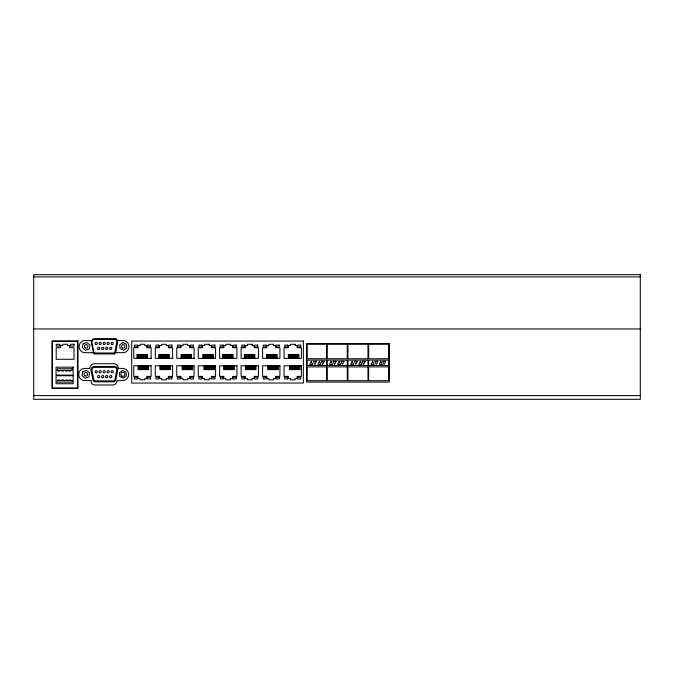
<?xml version="1.0" encoding="UTF-8"?>
<svg xmlns="http://www.w3.org/2000/svg" width="674" height="674" viewBox="0 0 674 674"><rect width="100%" height="100%" fill="white"/><g stroke="black" fill="none" stroke-linecap="round" stroke-linejoin="round"><path stroke-width="1.01" d="M114.319 353.909L115.701 352.569L117.773 341.903L117.369 340.159A3.143 3.143 0 0 0 115.229 338.626L94.343 338.609A3.572 3.572 0 0 0 91.765 340.218L91.546 340.606A3.572 3.572 0 0 0 91.201 341.903L93.408 352.569L94.79 353.909M33.7 276.896L640.3 276.896M33.7 328.946L640.3 328.946M91.588 340.522L83.947 340.522A6.218 6.218 0 0 0 83.947 352.671L93.408 352.671M117.512 340.522L123.898 340.522A6.159 6.159 0 0 1 123.898 352.671L115.599 352.671M114.664 353.909L94.444 353.909L93.063 352.569M151.532 358.332L133.781 358.332L133.781 347.733L138.086 347.733L138.086 345.526L140.099 345.526L140.099 344.288L144.8 344.288L144.8 345.526L146.814 345.526L146.814 347.733L151.111 347.733L151.111 358.332M173.016 358.332L155.273 358.332L155.273 347.733L159.57 347.733L159.57 345.526L161.583 345.526L161.583 344.288L166.284 344.288L166.284 345.526L168.298 345.526L168.298 347.733L172.603 347.733L172.603 358.332M194.508 358.332L176.757 358.332L176.757 347.733L181.062 347.733L181.062 345.526L183.075 345.526L183.075 344.288L187.776 344.288L187.776 345.526L189.79 345.526L189.79 347.733L194.087 347.733L194.087 358.332M33.7 395.604L640.3 395.604M300.014 365.78L300.014 369.647L299.458 369.647L299.458 365.78M298.877 358.332L298.877 354.465L298.329 354.465L298.329 358.332M298.633 365.78L298.633 369.647L297.942 369.647L297.942 365.78M297.504 358.332L297.504 354.465L296.813 354.465L296.813 358.332M297.251 365.78L297.251 369.647L296.56 369.647L296.56 365.78M296.122 358.332L296.122 354.465L295.431 354.465L295.431 358.332M295.869 365.78L295.869 369.647L295.043 369.647L295.043 365.78M294.74 358.332L294.74 354.465L293.915 354.465L293.915 358.332M294.353 365.78L294.353 369.647L293.662 369.647L293.662 365.78M293.224 358.332L293.224 354.465L292.533 354.465L292.533 358.332M292.971 365.78L292.971 369.647L292.28 369.647L292.28 365.78M291.842 358.332L291.842 354.465L291.151 354.465L291.151 358.332M291.589 365.78L291.589 369.647L290.898 369.647L290.898 365.78M290.46 358.332L290.46 354.465L289.769 354.465L289.769 358.332M290.216 365.78L290.216 369.647L289.525 369.647L289.525 365.78M289.079 358.332L289.079 354.465L288.388 354.465L288.388 358.332M278.244 365.78L278.244 369.647L277.688 369.647L277.688 365.78M277.107 358.332L277.107 354.465L276.559 354.465L276.559 358.332M276.862 365.78L276.862 369.647L276.172 369.647L276.172 365.78M275.725 358.332L275.725 354.465L275.043 354.465L275.043 358.332M275.481 365.78L275.481 369.647L274.79 369.647L274.79 365.78M274.352 358.332L274.352 354.465L273.661 354.465L273.661 358.332M274.099 365.78L274.099 369.647L273.273 369.647L273.273 365.78M272.97 358.332L272.97 354.465L272.136 354.465L272.136 358.332M272.582 365.78L272.582 369.647L271.892 369.647L271.892 365.78M271.445 358.332L271.445 354.465L270.763 354.465L270.763 358.332M271.201 365.78L271.201 369.647L270.51 369.647L270.51 365.78M270.072 358.332L270.072 354.465L269.381 354.465L269.381 358.332M269.819 365.78L269.819 369.647L269.128 369.647L269.128 365.78M268.69 358.332L268.69 354.465L267.999 354.465L267.999 358.332M268.437 365.78L268.437 369.647L267.747 369.647L267.747 365.78M267.308 358.332L267.308 354.465L266.618 354.465L266.618 358.332M255.977 365.78L255.977 369.647L255.421 369.647L255.421 365.78M254.839 358.332L254.839 354.465L254.292 354.465L254.292 358.332M254.595 365.78L254.595 369.647L253.904 369.647L253.904 365.78M253.458 358.332L253.458 354.465L252.775 354.465L252.775 358.332M253.213 365.78L253.213 369.647L252.523 369.647L252.523 365.78M252.084 358.332L252.084 354.465L251.394 354.465L251.394 358.332M251.832 365.78L251.832 369.647L251.006 369.647L251.006 365.78M250.703 358.332L250.703 354.465L249.869 354.465L249.869 358.332M250.315 365.78L250.315 369.647L249.624 369.647L249.624 365.78M249.186 358.332L249.186 354.465L248.495 354.465L248.495 358.332M248.933 365.78L248.933 369.647L248.243 369.647L248.243 365.78M247.805 358.332L247.805 354.465L247.114 354.465L247.114 358.332M247.552 365.78L247.552 369.647L246.861 369.647L246.861 365.78M246.423 358.332L246.423 354.465L245.732 354.465L245.732 358.332M246.17 365.78L246.17 369.647L245.479 369.647L245.479 365.78M245.041 358.332L245.041 354.465L244.35 354.465L244.35 358.332M234.207 365.78L234.207 369.647L233.651 369.647L233.651 365.78M233.069 358.332L233.069 354.465L232.522 354.465L232.522 358.332M232.825 365.78L232.825 369.647L232.134 369.647L232.134 365.78M231.688 358.332L231.688 354.465L230.997 354.465L230.997 358.332M231.443 365.78L231.443 369.647L230.752 369.647L230.752 365.78M230.306 358.332L230.306 354.465L229.623 354.465L229.623 358.332M230.061 365.78L230.061 369.647L229.236 369.647L229.236 365.78M228.933 358.332L228.933 354.465L228.098 354.465L228.098 358.332M228.545 365.78L228.545 369.647L227.854 369.647L227.854 365.78M227.408 358.332L227.408 354.465L226.717 354.465L226.717 358.332M227.163 365.78L227.163 369.647L226.472 369.647L226.472 365.78M226.026 358.332L226.026 354.465L225.343 354.465L225.343 358.332M225.782 365.78L225.782 369.647L225.091 369.647L225.091 365.78M224.653 358.332L224.653 354.465L223.962 354.465L223.962 358.332M224.4 365.78L224.4 369.647L223.709 369.647L223.709 365.78M223.271 358.332L223.271 354.465L222.58 354.465L222.58 358.332M214.425 365.78L214.425 369.647L213.869 369.647L213.869 365.78M213.287 358.332L213.287 354.465L212.74 354.465L212.74 358.332M213.043 365.78L213.043 369.647L212.352 369.647L212.352 365.78M211.906 358.332L211.906 354.465L211.215 354.465L211.215 358.332M211.661 365.78L211.661 369.647L210.97 369.647L210.97 365.78M210.524 358.332L210.524 354.465L209.841 354.465L209.841 358.332M210.28 365.78L210.28 369.647L209.454 369.647L209.454 365.78M209.151 358.332L209.151 354.465L208.317 354.465L208.317 358.332M208.763 365.78L208.763 369.647L208.072 369.647L208.072 365.78M207.626 358.332L207.626 354.465L206.935 354.465L206.935 358.332M207.381 365.78L207.381 369.647L206.691 369.647L206.691 365.78M206.244 358.332L206.244 354.465L205.562 354.465L205.562 358.332M206 365.78L206 369.647L205.309 369.647L205.309 365.78M204.871 358.332L204.871 354.465L204.18 354.465L204.18 358.332M204.618 365.78L204.618 369.647L203.927 369.647L203.927 365.78M203.489 358.332L203.489 354.465L202.798 354.465L202.798 358.332M192.646 365.78L192.646 369.647L192.098 369.647L192.098 365.78M191.517 358.332L191.517 354.465L190.961 354.465L190.961 358.332M191.273 365.78L191.273 369.647L190.582 369.647L190.582 365.78M190.135 358.332L190.135 354.465L189.445 354.465L189.445 358.332M189.891 365.78L189.891 369.647L189.2 369.647L189.2 365.78M188.754 358.332L188.754 354.465L188.063 354.465L188.063 358.332M188.509 365.78L188.509 369.647L187.684 369.647L187.684 365.78M187.372 358.332L187.372 354.465L186.546 354.465L186.546 358.332M186.993 365.78L186.993 369.647L186.302 369.647L186.302 365.78M185.856 358.332L185.856 354.465L185.165 354.465L185.165 358.332M185.611 365.78L185.611 369.647L184.92 369.647L184.92 365.78M184.474 358.332L184.474 354.465L183.783 354.465L183.783 358.332M184.229 365.78L184.229 369.647L183.539 369.647L183.539 365.78M183.092 358.332L183.092 354.465L182.41 354.465L182.41 358.332M182.848 365.78L182.848 369.647L182.157 369.647L182.157 365.78M181.719 358.332L181.719 354.465L181.028 354.465L181.028 358.332M170.387 365.78L170.387 369.647L169.831 369.647L169.831 365.78M169.25 358.332L169.25 354.465L168.702 354.465L168.702 358.332M169.006 365.78L169.006 369.647L168.315 369.647L168.315 365.78M167.868 358.332L167.868 354.465L167.177 354.465L167.177 358.332M167.624 365.78L167.624 369.647L166.933 369.647L166.933 365.78M166.486 358.332L166.486 354.465L165.796 354.465L165.796 358.332M166.242 365.78L166.242 369.647L165.416 369.647L165.416 365.78M165.105 358.332L165.105 354.465L164.279 354.465L164.279 358.332M164.726 365.78L164.726 369.647L164.035 369.647L164.035 365.78M163.588 358.332L163.588 354.465L162.897 354.465L162.897 358.332M163.344 365.78L163.344 369.647L162.653 369.647L162.653 365.78M162.207 358.332L162.207 354.465L161.516 354.465L161.516 358.332M161.962 365.78L161.962 369.647L161.271 369.647L161.271 365.78M160.833 358.332L160.833 354.465L160.142 354.465L160.142 358.332M160.581 365.78L160.581 369.647L159.89 369.647L159.89 365.78M159.452 358.332L159.452 354.465L158.761 354.465L158.761 358.332M148.609 365.78L148.609 369.647L148.061 369.647L148.061 365.78M147.48 358.332L147.48 354.465L146.924 354.465L146.924 358.332M147.227 365.78L147.227 369.647L146.544 369.647L146.544 365.78M146.098 358.332L146.098 354.465L145.407 354.465L145.407 358.332M145.854 365.78L145.854 369.647L145.163 369.647L145.163 365.78M144.716 358.332L144.716 354.465L144.025 354.465L144.025 358.332M144.472 365.78L144.472 369.647L143.638 369.647L143.638 365.78M143.335 358.332L143.335 354.465L142.509 354.465L142.509 358.332M142.947 365.78L142.947 369.647L142.265 369.647L142.265 365.78M141.818 358.332L141.818 354.465L141.127 354.465L141.127 358.332M141.574 365.78L141.574 369.647L140.883 369.647L140.883 365.78M140.436 358.332L140.436 354.465L139.745 354.465L139.745 358.332M140.192 365.78L140.192 369.647L139.501 369.647L139.501 365.78M139.055 358.332L139.055 354.465L138.364 354.465L138.364 358.332M138.81 365.78L138.81 369.647L138.119 369.647L138.119 365.78M137.673 358.332L137.673 354.465L136.99 354.465L136.99 358.332M70.543 370.422L70.543 371.113L69.161 371.113L69.161 370.422M70.543 380.557L70.543 379.976L69.161 379.976L69.161 380.557M67.535 370.422L67.535 371.113L66.153 371.113L66.153 370.422M67.535 380.557L67.535 379.976L66.153 379.976L66.153 380.557M63.381 370.422L63.381 371.113L61.865 371.113L61.865 370.422M63.381 380.557L63.381 379.866L61.865 379.866L61.865 380.557M59.514 370.422L59.514 371.113L57.998 371.113L57.998 370.422M59.514 380.557L59.514 379.875L57.998 379.875L57.998 380.557M91.799 341.634L93.888 352.114L94.807 353.007L113.957 353.007L114.875 352.123L116.872 341.524A2.241 2.241 0 0 0 114.732 339.477L94.099 339.511A2.671 2.671 0 0 0 91.799 341.634M91.799 369.521L93.888 380.001L94.807 380.894L113.957 380.894L114.875 380.01L116.872 369.411A2.241 2.241 0 0 0 114.732 367.364L94.099 367.397A2.671 2.671 0 0 0 91.799 369.521M83.138 343.824L82.413 347.759L85.463 350.354L89.238 349.014L89.954 345.071L86.912 342.476L83.138 343.824M82.792 371.711L82.068 375.645L85.118 378.24L88.892 376.901L89.617 372.958L86.567 370.363L82.792 371.711M117.773 369.79L115.701 380.456L114.319 381.796L94.444 381.796L93.063 380.456L90.855 369.79A3.572 3.572 0 0 1 94.444 366.471L114.319 366.471A3.143 3.143 0 0 1 117.773 369.79M311.228 361.365L309.711 364.407L312.744 364.407L311.228 361.365M316.384 361.365L314.868 364.407L313.351 361.365L316.384 361.365M319.417 361.365L317.901 364.407L320.934 364.407L319.417 361.365M324.253 361.365L322.736 364.407L321.22 361.365L324.253 361.365M330.968 361.365L329.451 364.407L332.493 364.407L330.968 361.365M336.124 361.365L334.607 364.407L333.091 361.365L336.124 361.365M339.157 361.365L337.64 364.407L340.673 364.407L339.157 361.365M343.993 361.365L342.476 364.407L340.96 361.365L343.993 361.365M352.157 361.365L350.64 364.407L353.673 364.407L352.157 361.365M357.313 361.365L355.796 364.407L354.28 361.365L357.313 361.365M360.346 361.365L358.829 364.407L361.862 364.407L360.346 361.365M365.182 361.365L363.665 364.407L362.149 361.365L365.182 361.365M372.621 361.365L371.104 364.407L374.137 364.407L372.621 361.365M377.777 361.365L376.261 364.407L374.736 361.365L377.777 361.365M380.81 361.365L379.285 364.407L382.327 364.407L380.81 361.365M385.646 361.365L384.129 364.407L382.605 361.365L385.646 361.365M122.794 342.577L119.677 344.869L120.107 348.711L123.645 350.261L126.763 347.969L126.333 344.128L122.794 342.577M122.449 370.464L119.332 372.756L119.761 376.598L123.3 378.148L126.417 375.856L125.987 372.014L122.449 370.464M640.3 274.672L33.7 274.672L33.7 399.328L640.3 399.328L640.3 274.672M78.016 340.867L51.923 340.867L51.923 388.494L78.016 388.494L78.016 340.867M303.359 341.069L131.708 341.069L131.708 383.043L303.359 383.043L303.359 341.069M77.443 341.44L52.496 341.44L52.496 387.921L77.443 387.921L77.443 341.44M389.37 343.555L306.535 343.555L306.535 382.074L389.37 382.074L389.37 343.555M59.792 344.304L56.203 344.304L56.203 346.099L59.792 346.099L59.792 344.304M67.526 344.246L62.69 344.246L62.69 345.492L60.618 345.492L60.618 347.7L56.203 347.7L56.203 359.293L74.014 359.293L74.014 347.7L69.59 347.7L69.59 345.492L67.526 345.492L67.526 344.246M74.014 344.229L70.467 344.229L70.467 346.099L74.014 346.099L74.014 344.229M209.26 344.288L204.559 344.288L204.559 345.526L202.545 345.526L202.545 347.733L198.249 347.733L198.249 358.332L215.579 358.332L215.579 347.733L211.274 347.733L211.274 345.526L209.26 345.526L209.26 344.288M230.626 344.288L225.925 344.288L225.925 345.526L223.911 345.526L223.911 347.733L219.614 347.733L219.614 358.332L236.936 358.332L236.936 347.733L232.64 347.733L232.64 345.526L230.626 345.526L230.626 344.288M252.118 344.288L247.417 344.288L247.417 345.526L245.395 345.526L245.395 347.733L241.098 347.733L241.098 358.332L258.428 358.332L258.428 347.733L254.132 347.733L254.132 345.526L252.118 345.526L252.118 344.288M273.602 344.288L268.901 344.288L268.901 345.526L266.887 345.526L266.887 347.733L262.59 347.733L262.59 358.332L279.912 358.332L279.912 347.733L275.615 347.733L275.615 345.526L273.602 345.526L273.602 344.288M295.086 344.288L290.384 344.288L290.384 345.526L288.371 345.526L288.371 347.733L284.074 347.733L284.074 358.332L301.404 358.332L301.404 347.733L297.108 347.733L297.108 345.526L295.086 345.526L295.086 344.288M326.553 344.246L307.226 344.246L307.226 358.745L326.553 358.745L326.553 344.246M347.262 344.246L327.244 344.246L327.244 358.745L347.262 358.745L347.262 344.246M367.97 344.246L347.952 344.246L347.952 358.745L367.97 358.745L367.97 344.246M388.679 344.246L368.661 344.246L368.661 358.745L388.679 358.745L388.679 344.246M137.395 345.113L134.446 345.113L134.446 346.908L137.395 346.908L137.395 345.113M150.437 345.113L147.218 345.113L147.218 346.908L150.437 346.908L150.437 345.113M158.887 345.113L155.93 345.113L155.93 346.908L158.887 346.908L158.887 345.113M171.929 345.113L168.702 345.113L168.702 346.908L171.929 346.908L171.929 345.113M180.371 345.113L177.422 345.113L177.422 346.908L180.371 346.908L180.371 345.113M193.413 345.113L190.194 345.113L190.194 346.908L193.413 346.908L193.413 345.113M201.863 345.113L198.906 345.113L198.906 346.908L201.863 346.908L201.863 345.113M214.905 345.113L211.678 345.113L211.678 346.908L214.905 346.908L214.905 345.113M223.229 345.113L220.272 345.113L220.272 346.908L223.229 346.908L223.229 345.113M236.271 345.113L233.044 345.113L233.044 346.908L236.271 346.908L236.271 345.113M244.713 345.113L241.755 345.113L241.755 346.908L244.713 346.908L244.713 345.113M257.754 345.113L254.536 345.113L254.536 346.908L257.754 346.908L257.754 345.113M266.205 345.113L263.248 345.113L263.248 346.908L266.205 346.908L266.205 345.113M279.247 345.113L276.02 345.113L276.02 346.908L279.247 346.908L279.247 345.113M287.688 345.113L284.731 345.113L284.731 346.908L287.688 346.908L287.688 345.113M300.73 345.113L297.504 345.113L297.504 346.908L300.73 346.908L300.73 345.113M326.553 360.127L307.226 360.127L307.226 365.51L326.553 365.51L326.553 360.127M347.262 360.127L327.244 360.127L327.244 365.51L347.262 365.51L347.262 360.127M367.97 360.127L347.952 360.127L347.952 365.51L367.97 365.51L367.97 360.127M388.679 360.127L368.661 360.127L368.661 365.51L388.679 365.51L388.679 360.127M113.358 363.716L94.722 363.716A4.979 4.979 0 0 0 89.752 368.408L83.601 368.408A6.218 6.218 0 0 0 83.601 380.557L91.268 380.557A3.555 3.555 0 0 0 94.722 384.972L113.358 384.972A4.17 4.17 0 0 0 116.947 380.743L123.553 380.557A6.159 6.159 0 0 0 123.553 368.408L118.439 368.408A4.642 4.642 0 0 0 113.358 363.716M151.111 365.78L133.781 365.78L133.781 376.378L138.086 376.378L138.086 378.586L140.099 378.586L140.099 379.824L144.8 379.824L144.8 378.586L146.814 378.586L146.814 376.378L151.111 376.378L151.111 365.78M172.603 365.78L155.273 365.78L155.273 376.378L159.57 376.378L159.57 378.586L161.583 378.586L161.583 379.824L166.284 379.824L166.284 378.586L168.298 378.586L168.298 376.378L172.603 376.378L172.603 365.78M194.087 365.78L176.757 365.78L176.757 376.378L181.062 376.378L181.062 378.586L183.075 378.586L183.075 379.824L187.776 379.824L187.776 378.586L189.79 378.586L189.79 376.378L194.087 376.378L194.087 365.78M215.579 365.78L198.249 365.78L198.249 376.378L202.545 376.378L202.545 378.586L204.559 378.586L204.559 379.824L209.26 379.824L209.26 378.586L211.274 378.586L211.274 376.378L215.579 376.378L215.579 365.78M236.936 365.78L219.614 365.78L219.614 376.378L223.911 376.378L223.911 378.586L225.925 378.586L225.925 379.824L230.626 379.824L230.626 378.586L232.64 378.586L232.64 376.378L236.936 376.378L236.936 365.78M258.428 365.78L241.098 365.78L241.098 376.378L245.395 376.378L245.395 378.586L247.417 378.586L247.417 379.824L252.118 379.824L252.118 378.586L254.132 378.586L254.132 376.378L258.428 376.378L258.428 365.78M279.912 365.78L262.59 365.78L262.59 376.378L266.887 376.378L266.887 378.586L268.901 378.586L268.901 379.824L273.602 379.824L273.602 378.586L275.615 378.586L275.615 376.378L279.912 376.378L279.912 365.78M301.404 365.78L284.074 365.78L284.074 376.378L288.371 376.378L288.371 378.586L290.384 378.586L290.384 379.824L295.086 379.824L295.086 378.586L297.108 378.586L297.108 376.378L301.404 376.378L301.404 365.78M326.553 366.892L307.226 366.892L307.226 380.692L326.553 380.692L326.553 366.892M347.262 366.892L327.244 366.892L327.244 380.692L347.262 380.692L347.262 366.892M367.97 366.892L347.952 366.892L347.952 380.692L367.97 380.692L367.97 366.892M388.679 366.892L368.661 366.892L368.661 380.692L388.679 380.692L388.679 366.892M73.171 367.178L56.052 367.178L56.052 375.106L73.171 375.106L73.171 367.178M72.152 368.762L57.239 368.762L57.239 370.422L72.152 370.422L72.152 368.762M73.171 375.755L56.052 375.755L56.052 383.742L73.171 383.742L73.171 375.755M137.395 377.204L134.446 377.204L134.446 378.999L137.395 378.999L137.395 377.204M150.437 377.204L147.218 377.204L147.218 378.999L150.437 378.999L150.437 377.204M158.887 377.204L155.93 377.204L155.93 378.999L158.887 378.999L158.887 377.204M171.929 377.204L168.702 377.204L168.702 378.999L171.929 378.999L171.929 377.204M180.371 377.204L177.422 377.204L177.422 378.999L180.371 378.999L180.371 377.204M193.413 377.204L190.194 377.204L190.194 378.999L193.413 378.999L193.413 377.204M201.863 377.204L198.906 377.204L198.906 378.999L201.863 378.999L201.863 377.204M214.905 377.204L211.678 377.204L211.678 378.999L214.905 378.999L214.905 377.204M223.229 377.204L220.272 377.204L220.272 378.999L223.229 378.999L223.229 377.204M236.271 377.204L233.044 377.204L233.044 378.999L236.271 378.999L236.271 377.204M244.713 377.204L241.755 377.204L241.755 378.999L244.713 378.999L244.713 377.204M257.754 377.204L254.536 377.204L254.536 378.999L257.754 378.999L257.754 377.204M266.205 377.204L263.248 377.204L263.248 378.999L266.205 378.999L266.205 377.204M279.247 377.204L276.02 377.204L276.02 378.999L279.247 378.999L279.247 377.204M287.688 377.204L284.731 377.204L284.731 378.999L287.688 378.999L287.688 377.204M300.73 377.204L297.504 377.204L297.504 378.999L300.73 378.999L300.73 377.204M72.152 380.557L57.239 380.557L57.239 382.141L72.152 382.141L72.152 380.557M84.941 375.856A1.795 1.795 0 0 0 87.637 374.306A1.795 1.795 0 0 0 84.941 372.747A1.795 1.795 0 0 0 84.941 375.856M121.842 376.1A2.073 2.073 0 0 0 124.943 374.306A2.073 2.073 0 0 0 121.842 372.511A2.073 2.073 0 0 0 121.842 376.1M85.286 347.969A1.795 1.795 0 0 0 87.982 346.419A1.795 1.795 0 0 0 85.286 344.861A1.795 1.795 0 0 0 85.286 347.969M122.323 347.969A1.795 1.795 0 0 0 125.019 346.419A1.795 1.795 0 0 0 122.323 344.861A1.795 1.795 0 0 0 122.323 347.969M95.657 372.68A1.104 1.104 0 0 0 97.309 371.719A1.104 1.104 0 0 0 95.657 370.767A1.104 1.104 0 0 0 95.657 372.68M98.16 377.575A1.104 1.104 0 0 0 99.819 376.614A1.104 1.104 0 0 0 98.16 375.662A1.104 1.104 0 0 0 98.16 377.575M102.204 377.575A1.104 1.104 0 0 0 103.863 376.614A1.104 1.104 0 0 0 102.204 375.662A1.104 1.104 0 0 0 102.204 377.575M106.172 377.575A1.104 1.104 0 0 0 107.832 376.614A1.104 1.104 0 0 0 106.172 375.662A1.104 1.104 0 0 0 106.172 377.575M110.199 377.575A1.104 1.104 0 0 0 111.859 376.614A1.104 1.104 0 0 0 110.199 375.662A1.104 1.104 0 0 0 110.199 377.575M103.644 372.68A1.104 1.104 0 0 0 105.304 371.719A1.104 1.104 0 0 0 103.644 370.767A1.104 1.104 0 0 0 103.644 372.68M107.385 372.503A1.104 1.104 0 0 0 109.23 372.006A1.104 1.104 0 0 0 107.882 370.649A1.104 1.104 0 0 0 107.385 372.503M99.6 372.68A1.104 1.104 0 0 0 101.26 371.719A1.104 1.104 0 0 0 99.6 370.767A1.104 1.104 0 0 0 99.6 372.68M111.64 372.68A1.104 1.104 0 0 0 113.299 371.719A1.104 1.104 0 0 0 111.64 370.767A1.104 1.104 0 0 0 111.64 372.68M95.657 344.372A1.104 1.104 0 0 0 97.309 343.42A1.104 1.104 0 0 0 95.657 342.459A1.104 1.104 0 0 0 95.657 344.372M98.16 349.275A1.104 1.104 0 0 0 99.819 348.315A1.104 1.104 0 0 0 98.16 347.363A1.104 1.104 0 0 0 98.16 349.275M110.199 349.275A1.104 1.104 0 0 0 111.859 348.315A1.104 1.104 0 0 0 110.199 347.363A1.104 1.104 0 0 0 110.199 349.275M103.644 344.372A1.104 1.104 0 0 0 105.304 343.42A1.104 1.104 0 0 0 103.644 342.459A1.104 1.104 0 0 0 103.644 344.372M107.613 344.372A1.104 1.104 0 0 0 109.272 343.42A1.104 1.104 0 0 0 107.613 342.459A1.104 1.104 0 0 0 107.613 344.372M106.172 349.275A1.104 1.104 0 0 0 107.832 348.315A1.104 1.104 0 0 0 106.172 347.363A1.104 1.104 0 0 0 106.172 349.275M102.204 349.275A1.104 1.104 0 0 0 103.863 348.315A1.104 1.104 0 0 0 102.204 347.363A1.104 1.104 0 0 0 102.204 349.275M99.6 344.372A1.104 1.104 0 0 0 101.26 343.42A1.104 1.104 0 0 0 99.6 342.459A1.104 1.104 0 0 0 99.6 344.372M111.64 344.372A1.104 1.104 0 0 0 113.299 343.42A1.104 1.104 0 0 0 111.64 342.459A1.104 1.104 0 0 0 111.64 344.372"/></g></svg>
